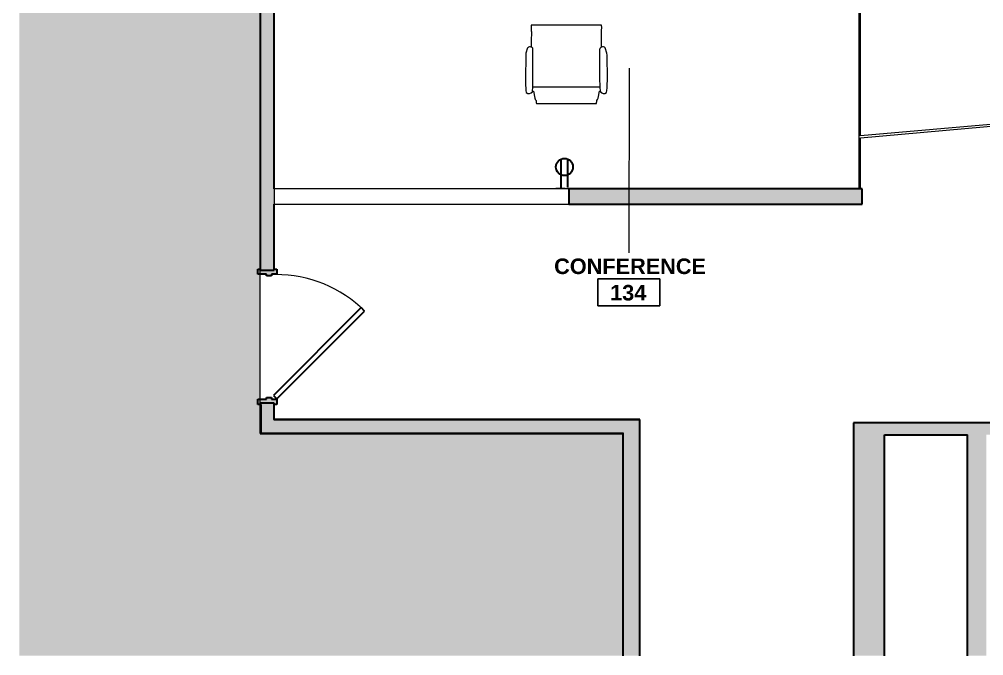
# Model space of a CAD drawing. Header units: inches. Extents: x 587 to 1284, y 1170 to 2052.
# Drawn here: x 587.2 to 866.7, y 1170.5 to 1354.9 of the extents above; entities that cross this region are included whole.
import ezdxf

# ---------------------------------------------------------------- set-up
doc = ezdxf.new("R2010")
doc.units = ezdxf.units.IN
doc.header["$MEASUREMENT"] = 0
for name, color, linetype, lineweight in [('A-ANNO-NOTE', 131, 'Continuous', 9), ('A-AREA-IDEN', 2, 'Continuous', 9), ('A-DETL', 90, 'Continuous', 9), ('A-DETL-GENF', 92, 'Continuous', 9), ('A-DOOR', 31, 'Continuous', 18), ('A-WALL', 113, 'Continuous', 18), ('A-WALL-PATT', 111, 'Continuous', 18), ('CORE', 7, 'Continuous', 9), ('CORRIDOR', 7, 'Continuous', 9), ('E-ELEC-FIXT', 91, 'Continuous', 9), ('I-FURN', 30, 'Continuous', 9), ('I-WALL', 2, 'Continuous', 18), ('Victor Bldg - 7th Floor_LINK_dwg', 8, 'Continuous', 9)]:
    doc.layers.add(name, color=color, linetype=linetype, lineweight=lineweight)
doc.styles.add('Swis721 Lt BT_B', font='', dxfattribs={"height": 4.5})
doc.styles.get('Swis721 Lt BT_B').set_extended_font_data('Swis721 Lt BT', bold=True)

# ---------------------------------------------------------------- blocks, each defined once
blk = doc.blocks.new('Door - Single - Solid Door-6976403-Level 07  POWER _ SIGNAL')
at = {"layer": 'A-DOOR'}
h = blk.add_hatch(color=250, dxfattribs=at)
h.paths.add_polyline_path([(-15.63, 1.91), (-15.26, 1.91), (-15.26, -2.09), (-15.63, -2.09), (-15.63, -2.84), (-14.13, -2.84), (-14.13, -1.34), (-13.63, -1.34), (-13.63, 0.16), (-14.13, 0.16), (-14.13, 2.66), (-15.63, 2.66), (-15.63, 2.49)], flags=0)
h.paths.add_polyline_path([(21.62, -1.01), (21.62, -1.34), (22.12, -1.34), (22.12, -2.84), (23.62, -2.84), (23.62, -2.09), (23.24, -2.09), (23.24, 1.91), (23.62, 1.91), (23.62, 2.66), (22.12, 2.66), (22.12, 0.16), (21.62, 0.16)], flags=0)
at = {"layer": 'A-DOOR', "color": 8, "lineweight": 30}
for p, q in [((-15.63, 2.66), (-14.13, 2.66)), ((-15.63, 1.91), (-15.63, 2.66)), ((-14.13, 2.66), (-14.13, 0.16)), ((-14.13, 0.16), (-13.63, 0.16)), ((-13.63, 0.16), (-13.63, -1.34)), ((21.62, 0.16), (22.12, 0.16)), ((21.62, -1.34), (21.62, 0.16)), ((22.12, 2.66), (23.62, 2.66)), ((22.12, 0.16), (22.12, 2.66)), ((23.62, 2.66), (23.62, 1.91)), ((-15.63, -2.84), (-15.63, -2.09)), ((-14.13, -1.34), (-14.13, -2.84)), ((-13.63, -1.34), (-14.13, -1.34)), ((-13.03, -1.87), (-14.01, -2.84)), ((12.42, -27.32), (-13.03, -1.87)), ((22.12, -1.34), (21.62, -1.34)), ((22.12, -2.84), (22.12, -1.34)), ((23.62, -2.09), (23.62, -2.84)), ((-14.13, -2.84), (-15.63, -2.84)), ((-14.01, -2.84), (11.45, -28.29)), ((23.62, -2.84), (22.12, -2.84)), ((11.45, -28.29), (12.42, -27.32))]:
    blk.add_line(p, q, dxfattribs=at)
at = {"layer": 'A-DOOR', "lineweight": 9}
blk.add_arc((-14.01, -2.84), 36, 315, 0.5, dxfattribs=at)
blk = doc.blocks.new('Victor Bldg - 7th Floor_LINK_dwg-6972240-Level 07  POWER _ SIGNAL')
at = {"layer": 'CORE', "flags": 128}
for points in [[(1283.87, 1238), (1248, 1238), (1098, 1238), (829, 1238), (829, 1170.48)], [(862, 1170.48), (862, 1234.5), (838, 1234.5), (838, 1170.48)]]:
    blk.add_lwpolyline(points, dxfattribs=at)
at = {"layer": 'CORRIDOR'}
blk.add_line((661.06, 1238.77), (661.06, 1243.29), dxfattribs=at)
at = {"layer": 'CORRIDOR', "flags": 128}
for points in [[(657.31, 1243.29), (657.31, 1235.02), (762.27, 1235.02), (762.27, 1170.48)], [(767.14, 1170.48), (767.14, 1238.77), (661.06, 1238.77)]]:
    blk.add_lwpolyline(points, dxfattribs=at)
blk = doc.blocks.new('HermanMiller_Collection_Eames_AluminumGroup_MgmtChair - Casters Pneumatic Hgt Adj-7405497-Level 07  POWER _ SIGNAL')
at = {"layer": 'I-FURN'}
for p, q in [((-6.49, 11.73), (-7.1, 11.63)), ((-5.72, 11.8), (-6.49, 11.73)), ((-5.07, 11.83), (-5.72, 11.8)), ((-3.21, 11.88), (-5.07, 11.83)), ((3.79, 11.79), (-3.21, 11.88)), ((4.38, 11.72), (3.79, 11.79)), ((5.89, 11.24), (4.38, 11.72)), ((-10.2, 8.71), (-10.2, -8.71)), ((-9.1, 9.03), (-9.36, 8.77)), ((-8.96, 9.1), (-9.1, 9.03)), ((-8.72, 9.18), (-8.96, 9.1)), ((-6.65, 9.58), (-8.72, 9.18)), ((-6.88, 9.85), (-6.65, 9.83)), ((-6.65, 9.83), (-6.65, 9.58)), ((-6.65, 9.83), (-5.49, 9.76)), ((-5.49, 9.76), (-2.81, 9.72)), ((-5.49, -9.76), (-5.49, 9.76)), ((-2.81, 9.72), (5.28, 9.72)), ((5.28, 9.72), (5.78, 9.77)), ((12.44, -10.17), (12.44, 10.17)), ((-9.36, -8.77), (-9.1, -9.03)), ((-9.1, -9.03), (-8.72, -9.18)), ((-8.72, -9.18), (-6.65, -9.58)), ((-6.65, -9.83), (-6.88, -9.85)), ((-6.65, -9.58), (-6.65, -9.83)), ((-6.65, -9.83), (-5.49, -9.76)), ((-5.49, -9.76), (-2.81, -9.72)), ((-2.81, -9.72), (5.28, -9.72)), ((5.28, -9.72), (5.78, -9.77)), ((-7.1, -11.63), (-6.49, -11.73)), ((-6.49, -11.73), (-5.72, -11.8)), ((-5.72, -11.8), (-5.07, -11.83)), ((-5.07, -11.83), (-3.21, -11.88)), ((-3.21, -11.88), (3.79, -11.79)), ((3.79, -11.79), (4.38, -11.72)), ((4.38, -11.72), (5.89, -11.24))]:
    blk.add_line(p, q, dxfattribs=at)
for centre, radius, start, end in [((-6.03, 10.85), 1.32, 144.065, 229.935), ((5.03, 10.51), 1.12, 343.9109, 40.257), ((5.36, 10.43), 0.781, 302.3218, 343.1534), ((-6.03, -10.85), 1.32, 130.065, 215.935), ((5.36, -10.43), 0.781, 16.8466, 57.6782), ((5.03, -10.51), 1.12, 319.743, 16.0891)]:
    blk.add_arc(centre, radius, start, end, dxfattribs=at)
for points, knots in [([(-9.36, 8.77), (-9.55, 8.77), (-9.82, 8.76), (-10.04, 8.74), (-10.13, 8.73), (-10.18, 8.72), (-10.2, 8.72), (-10.2, 8.71)], [0, 0, 0, 0, 0.444444, 0.666667, 0.777778, 0.888889, 1, 1, 1, 1]), ([(12.44, 10.17), (12.44, 10.17), (12.43, 10.18), (12.4, 10.19), (12.34, 10.19), (12.27, 10.2), (12.19, 10.21), (12.05, 10.21), (11.82, 10.22), (11.61, 10.22), (11.49, 10.21)], [0, 0, 0, 0, 0.090909, 0.181818, 0.272727, 0.363636, 0.454545, 0.545455, 0.727273, 1, 1, 1, 1]), ([(-10.2, -8.71), (-10.2, -8.72), (-10.18, -8.72), (-10.13, -8.73), (-10.07, -8.74), (-9.98, -8.75), (-9.88, -8.76), (-9.73, -8.76), (-9.55, -8.77), (-9.41, -8.77), (-9.36, -8.77)], [0, 0, 0, 0, 0.111111, 0.222222, 0.333333, 0.444444, 0.555556, 0.666667, 0.888889, 1, 1, 1, 1]), ([(11.49, -10.21), (11.57, -10.22), (11.74, -10.22), (12.06, -10.21), (12.36, -10.2), (12.43, -10.18), (12.44, -10.17)], [0, 0, 0, 0, 0.181818, 0.363636, 0.727273, 1, 1, 1, 1])]:
    blk.add_open_spline(points, degree=3, knots=knots, dxfattribs=at)
for points in [[(10.52, 10.17), (9.78, 10.17), (8.3, 10.18), (6.84, 10.2), (6.11, 10.2)], [(11.49, 10.21), (11.33, 10.21), (11, 10.19), (10.68, 10.17), (10.52, 10.17)], [(6.11, -10.2), (6.84, -10.2), (8.3, -10.18), (9.78, -10.17), (10.52, -10.17)], [(10.52, -10.17), (10.68, -10.17), (11, -10.19), (11.33, -10.21), (11.49, -10.21)]]:
    blk.add_open_spline(points, degree=3, dxfattribs=at)
blk = doc.blocks.new('PS - Power Device _Wall Base_ - Duplex-4862727-Level 07  POWER _ SIGNAL')
at = {"layer": 'E-ELEC-FIXT'}
for p, q in [((742.72, 1305.97), (745.47, 1305.97)), ((742.72, 1305.97), (742.72, 1305.78)), ((745.47, 1305.78), (745.47, 1305.97))]:
    blk.add_line(p, q, dxfattribs=at)
blk = doc.blocks.new('Room Tag - Room Name and Number-3379422-Level 07  POWER _ SIGNAL')
at = {"layer": 'A-AREA-IDEN'}
for p, q in [((-0.1881, -0.1636), (-0.1881, -0.0018)), ((-0.1881, -0.0018), (0.1869, -0.0018)), ((0.1869, -0.0018), (-0.1881, -0.0018)), ((-0.1881, -0.0018), (-0.1881, -0.1636)), ((0.1869, -0.0018), (0.1869, -0.1636)), ((0.1869, -0.1636), (0.1869, -0.0018)), ((0.1869, -0.1636), (-0.1881, -0.1636)), ((-0.1881, -0.1636), (0.1869, -0.1636))]:
    blk.add_line(p, q, dxfattribs=at)

msp = doc.modelspace()

# ---------------------------------------------------------------- hatches: boundary and pattern name
at = {"layer": 'A-DETL-GENF'}
h = msp.add_hatch(color=9, dxfattribs=at)
h.paths.add_polyline_path([(762.11, 1170.48), (762.11, 1234.9), (657.09, 1234.9), (657.09, 1243.27), (656.34, 1243.27), (656.34, 1244.77), (657.09, 1244.77), (657.07, 1281.02), (656.34, 1281.02), (656.34, 1282.52), (657.09, 1282.52), (657.09, 2035.5), (587.24, 2035.5), (587.24, 1170.48), (761.4, 1170.48)], flags=0)
h.paths.add_polyline_path([(1196.79, 1305.78), (1283.87, 1305.78), (1283.87, 1348.53), (1238.5, 1348.53), (1238.5, 1352.53), (1283.87, 1352.53), (1283.87, 1754), (1133, 1754), (1133, 1352.53), (1200, 1352.53), (1200, 1348.53), (1133, 1348.53), (1133, 1305.78), (1153.25, 1305.78)], flags=0)
h.paths.add_polyline_path([(1205, 1757.5), (1283.87, 1757.5), (1283.87, 1978.4), (1282.89, 1979.37), (1283.25, 1979.7), (1283.36, 1979.63), (1283.47, 1979.6), (1283.54, 1979.59), (1283.65, 1979.61), (1283.7, 1979.64), (1283.69, 1979.64), (1283.54, 1979.61), (1283.48, 1979.61), (1283.35, 1979.65), (1283.26, 1979.71), (1283.22, 1979.75), (1274.9, 1988.07), (1275.61, 1988.78), (1283.87, 1980.52), (1283.87, 1993.4), (1275.68, 1989.23), (1275.23, 1990.12), (1283.87, 1994.52), (1283.87, 2035.5), (1205, 2035.5), (1205, 1829.31), (1279, 1829.31), (1279, 1828.81), (1205, 1828.81)], flags=0)
h.paths.add_polyline_path([(1268.52, 1975.25), (1266.74, 1976.16), (1267.76, 1978.17), (1268.19, 1977.94), (1268.15, 1977.85), (1268.15, 1977.72), (1268.17, 1977.61), (1268.2, 1977.55), (1268.26, 1977.48), (1268.7, 1977.25), (1268.89, 1977.28), (1268.97, 1977.32), (1269.04, 1977.38), (1269.1, 1977.45), (1269.11, 1977.48), (1269.54, 1977.26), (1268.7, 1975.62)], flags=0)
h.paths.add_polyline_path([(1268.7, 1977.26), (1268.24, 1977.51), (1268.17, 1977.66), (1268.16, 1977.74), (1268.17, 1977.85), (1268.19, 1977.9), (1268.26, 1978.04), (1273.56, 1988.45), (1274.45, 1988), (1269.03, 1977.39), (1268.9, 1977.3), (1268.84, 1977.28), (1268.7, 1977.26)], flags=0)
h.paths.add_polyline_path([(1273.35, 1988.86), (1261.6, 1990.73), (1261.47, 1990.83), (1261.41, 1990.91), (1261.37, 1991.01), (1261.37, 1991.01), (1261.45, 1991.51), (1261.57, 1991.63), (1261.62, 1991.65), (1261.76, 1991.69), (1261.79, 1991.69), (1261.93, 1991.68), (1273.51, 1989.85)], flags=0)
h.paths.add_polyline_path([(1273.83, 1990.17), (1271.99, 2001.94), (1272.03, 2002.06), (1272.09, 2002.16), (1272.17, 2002.22), (1272.18, 2002.23), (1272.67, 2002.31), (1272.83, 2002.23), (1272.85, 2002.21), (1272.92, 2002.13), (1272.97, 2001.98), (1272.98, 2001.93), (1274.82, 1990.33)], flags=0)
h.paths.add_polyline_path([(1261.62, 1990.21), (1259.4, 1990.56), (1259.71, 1992.54), (1261.93, 1992.19), (1261.86, 1991.71), (1261.68, 1991.7), (1261.58, 1991.66), (1261.51, 1991.6), (1261.45, 1991.52), (1261.44, 1991.5), (1261.37, 1990.97), (1261.44, 1990.84), (1261.5, 1990.78), (1261.53, 1990.76), (1261.67, 1990.69), (1261.7, 1990.69), (1261.62, 1990.21)], flags=0)
h.paths.add_polyline_path([(1271.49, 2001.74), (1271.14, 2003.97), (1273.12, 2004.28), (1273.47, 2002.06), (1272.99, 2001.98), (1272.92, 2002.15), (1272.88, 2002.2), (1272.79, 2002.28), (1272.71, 2002.31), (1272.65, 2002.32), (1272.15, 2002.23), (1272.04, 2002.12), (1272, 2002.04), (1271.97, 2001.94), (1271.97, 2001.92), (1271.97, 2001.82), (1271.95, 2001.82)], flags=0)
at = {"layer": 'A-WALL-PATT', "lineweight": 9}
h = msp.add_hatch(color=7, dxfattribs=at)
h.paths.add_polyline_path([(661.09, 1234.9), (661.09, 1243.65), (657.09, 1243.65), (657.09, 1234.9), (660.87, 1234.9)], flags=0)
h.paths.add_polyline_path([(657.09, 1282.15), (661.09, 1282.15), (661.09, 2035.43), (657.09, 2035.43), (657.09, 1284.02)], flags=0)
for points in [[(831.53, 1301.28), (831.53, 1305.78), (746.59, 1305.78), (746.59, 1301.28), (831, 1301.28)], [(762.11, 1234.9), (767.11, 1234.9), (767.11, 1238.9), (661.09, 1238.9), (661.09, 1234.9), (761.4, 1234.9)], [(829, 1170.48), (838, 1170.48), (838, 1238), (829, 1238)], [(1042, 1234.5), (1098, 1234.5), (1098, 1238), (838, 1238), (838, 1234.5), (1036, 1234.5)], [(767.11, 1170.48), (767.11, 1234.9), (762.11, 1234.9), (762.11, 1170.48)], [(861.94, 1170.48), (867.44, 1170.48), (867.44, 1234.5), (861.94, 1234.5)]]:
    msp.add_hatch(color=7, dxfattribs=at).paths.add_polyline_path(points, flags=0)

# ---------------------------------------------------------------- linework, layer by layer
at = {"layer": 'A-ANNO-NOTE', "lineweight": 30}
for p, q in [((744.26, 1306.11), (744.26, 1314.37)), ((744.26, 1306.11), (744.26, 1314.37)), ((746.18, 1306.11), (746.18, 1314.37))]:
    msp.add_line(p, q, dxfattribs=at)
msp.add_circle((745.22, 1312.09), 2.48, dxfattribs=at)
at = {"layer": 'A-AREA-IDEN'}
msp.add_line((763.93, 1340.67), (763.92, 1287.18), dxfattribs=at)
at = {"layer": 'A-DETL'}
for p, q in [((657.09, 1234.9), (657.09, 2035.5)), ((762.11, 1234.9), (657.09, 1234.9)), ((762.11, 1170.48), (762.11, 1234.9))]:
    msp.add_line(p, q, dxfattribs=at)
at = {"layer": 'A-WALL', "color": 8, "lineweight": 30}
for p, q in [((657.09, 2035.43), (657.09, 1282.15)), ((661.09, 1305.78), (661.09, 1535.5)), ((830.5, 1305.78), (746.53, 1305.78)), ((746.53, 1305.78), (746.53, 1301.28)), ((831.53, 1305.78), (831, 1305.78)), ((831.53, 1301.28), (831.53, 1305.78)), ((661.09, 1282.15), (661.09, 1301.28)), ((746.53, 1301.28), (831.53, 1301.28)), ((657.09, 1282.15), (661.09, 1282.15)), ((661.09, 1243.65), (657.09, 1243.65)), ((657.09, 1243.65), (657.09, 1234.9)), ((661.09, 1238.9), (661.09, 1243.65)), ((767.11, 1238.9), (661.09, 1238.9)), ((767.11, 1234.9), (767.11, 1238.9)), ((657.09, 1234.9), (762.11, 1234.9))]:
    msp.add_line(p, q, dxfattribs=at)
at = {"layer": 'A-WALL'}
for p, q in [((746.53, 1305.78), (661.09, 1305.78)), ((661.09, 1305.78), (661.09, 1301.28)), ((746.59, 1301.28), (746.59, 1305.78)), ((830.5, 1305.78), (831, 1305.78)), ((661.09, 1301.28), (746.53, 1301.28))]:
    msp.add_line(p, q, dxfattribs=at)
at = {"layer": 'I-WALL'}
for p, q in [((830.5, 1373.5), (830.5, 1305.78)), ((831, 1321.07), (831, 1373.5)), ((930.16, 1329.75), (831, 1321.07)), ((831, 1320.57), (930.2, 1329.25)), ((831, 1305.78), (831, 1320.57))]:
    msp.add_line(p, q, dxfattribs=at)
at = {"layer": 'I-WALL', "color": 8, "lineweight": 30}
for p, q in [((829, 1238), (829, 1170.48)), ((1283.87, 1238), (829, 1238)), ((762.11, 1234.9), (762.11, 1170.48)), ((767.11, 1170.48), (767.11, 1234.9)), ((838, 1170.48), (838, 1234.5)), ((838, 1234.5), (861.94, 1234.5)), ((861.94, 1234.5), (861.94, 1170.48))]:
    msp.add_line(p, q, dxfattribs=at)

# ---------------------------------------------------------------- block references
at = {"layer": 'A-AREA-IDEN', "xscale": 47.99999999999997, "yscale": 47.99999999999997, "zscale": 47.99999999999997}
msp.add_blockref('Room Tag - Room Name and Number-3379422-Level 07  POWER _ SIGNAL', (763.92, 1279.72), dxfattribs=at)
at = {"layer": 'A-DOOR', "rotation": 89.99999999999991}
msp.add_blockref('Door - Single - Solid Door-6976403-Level 07  POWER _ SIGNAL', (659, 1258.9), dxfattribs=at)
at = {"layer": 'E-ELEC-FIXT'}
msp.add_blockref('PS - Power Device _Wall Base_ - Duplex-4862727-Level 07  POWER _ SIGNAL', (0, 0), dxfattribs=at)
at = {"layer": 'I-FURN', "rotation": 89.99999999999984}
msp.add_blockref('HermanMiller_Collection_Eames_AluminumGroup_MgmtChair - Casters Pneumatic Hgt Adj-7405497-Level 07  POWER _ SIGNAL', (745.8, 1340.72), dxfattribs=at)
at = {"layer": 'Victor Bldg - 7th Floor_LINK_dwg', "color": 7}
msp.add_blockref('Victor Bldg - 7th Floor_LINK_dwg-6972240-Level 07  POWER _ SIGNAL', (0, 0), dxfattribs=at)

# ---------------------------------------------------------------- texts
at = {"layer": 'A-AREA-IDEN', "char_height": 4.5, "attachment_point": 1, "style": 'Swis721 Lt BT_B'}
for s, insert, width in [('CONFERENCE', (742.24, 1285.56), 52.419), ('134', (758.46, 1277.91), 12.726)]:
    msp.add_mtext(s, dxfattribs=dict(at, insert=insert, width=width))

doc.saveas('drawing.dxf')
